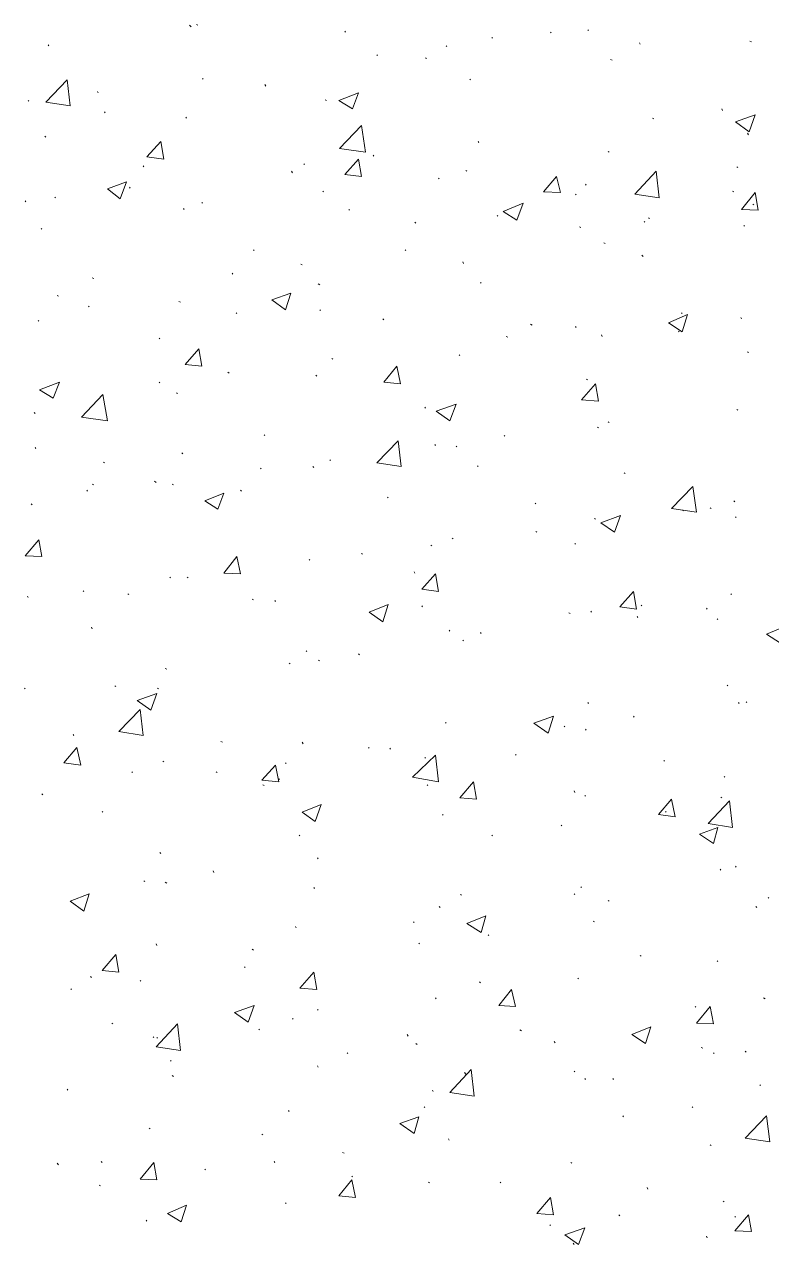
# Model space of a CAD drawing. Header units: millimetres. Extents: x 2928 to 3112, y 1220 to 1280.
# Drawn here: x 2975.273 to 2976.909, y 1243.367 to 1246.039 of the extents above; entities that cross this region are included whole.
import ezdxf

# ---------------------------------------------------------------- set-up
doc = ezdxf.new("R2010")
doc.units = ezdxf.units.MM

msp = doc.modelspace()

# ---------------------------------------------------------------- linework, layer by layer
at = {"color": 92, "linetype": 'Continuous', "lineweight": 13, "true_color": 0x00b800}
for points in [[(2975.63847, 1246.03369), (2975.63514, 1246.03702), (2975.63514, 1246.03702)], [(2975.65347, 1246.03702), (2975.65014, 1246.03869), (2975.65014, 1246.03869)], [(2975.97681, 1246.02202), (2975.97515, 1246.02369), (2975.97515, 1246.02369)], [(2976.29848, 1246.00869), (2976.29682, 1246.01036), (2976.29682, 1246.01036)], [(2976.42682, 1246.02036), (2976.42515, 1246.02202), (2976.42515, 1246.02202)], [(2976.50849, 1246.02536), (2976.50682, 1246.02702), (2976.50682, 1246.02702)], [(2975.3268, 1245.99202), (2975.32514, 1245.99369), (2975.32514, 1245.99369)], [(2976.19848, 1245.99036), (2976.19682, 1245.99202), (2976.19682, 1245.99202)], [(2976.62182, 1245.99536), (2976.62015, 1245.99869), (2976.62015, 1245.99869)], [(2976.86516, 1246.00036), (2976.86183, 1246.00202), (2976.86183, 1246.00202)], [(2976.04681, 1245.97036), (2976.04515, 1245.97202), (2976.04515, 1245.97202)], [(2976.15348, 1245.96369), (2976.15181, 1245.96536), (2976.15181, 1245.96536)], [(2976.56015, 1245.96035), (2976.55682, 1245.96202), (2976.55682, 1245.96202)], [(2975.32014, 1245.86869), (2975.3668, 1245.91702), (2975.3668, 1245.91702)], [(2975.37347, 1245.86035), (2975.3668, 1245.91702), (2975.3668, 1245.91702)], [(2975.66514, 1245.91869), (2975.66347, 1245.92035), (2975.66347, 1245.92035)], [(2975.80181, 1245.90369), (2975.80014, 1245.90702), (2975.80014, 1245.90702)], [(2976.25015, 1245.91702), (2976.24848, 1245.91869), (2976.24848, 1245.91869)], [(2975.28347, 1245.87035), (2975.2818, 1245.87202), (2975.2818, 1245.87202)], [(2975.43514, 1245.88869), (2975.43347, 1245.89202), (2975.43347, 1245.89202)], [(2975.93515, 1245.87202), (2975.93181, 1245.87369), (2975.93181, 1245.87369)], [(2975.96181, 1245.87202), (2976.00515, 1245.88869), (2976.00515, 1245.88869)], [(2975.96181, 1245.87202), (2975.99181, 1245.85369), (2975.99181, 1245.85369)], [(2975.99181, 1245.85369), (2976.00515, 1245.88869), (2976.00515, 1245.88869)], [(2975.32014, 1245.86869), (2975.37347, 1245.86035), (2975.37347, 1245.86035)], [(2975.45014, 1245.84535), (2975.44847, 1245.84702), (2975.44847, 1245.84702)], [(2976.80182, 1245.85035), (2976.80016, 1245.85369), (2976.80016, 1245.85369)], [(2975.62847, 1245.83369), (2975.62681, 1245.83535), (2975.62681, 1245.83535)], [(2975.96348, 1245.76702), (2976.01181, 1245.81702), (2976.01181, 1245.81702)], [(2976.02015, 1245.75869), (2976.01181, 1245.81702), (2976.01181, 1245.81702)], [(2976.65182, 1245.83202), (2976.64849, 1245.83369), (2976.64849, 1245.83369)], [(2976.83016, 1245.82535), (2976.87349, 1245.84035), (2976.87349, 1245.84035)], [(2976.83016, 1245.82535), (2976.86016, 1245.80369), (2976.86016, 1245.80369)], [(2976.86016, 1245.80369), (2976.87349, 1245.84035), (2976.87349, 1245.84035)], [(2975.32014, 1245.79202), (2975.31847, 1245.79369), (2975.31847, 1245.79369)], [(2976.85849, 1245.79702), (2976.85682, 1245.80035), (2976.85682, 1245.80035)], [(2975.54181, 1245.74869), (2975.57181, 1245.78202), (2975.57181, 1245.78202)], [(2975.57847, 1245.74369), (2975.57181, 1245.78202), (2975.57181, 1245.78202)], [(2975.96348, 1245.76702), (2976.02015, 1245.75869), (2976.02015, 1245.75869)], [(2976.26848, 1245.78035), (2976.26682, 1245.78202), (2976.26682, 1245.78202)], [(2975.54181, 1245.74869), (2975.57847, 1245.74369), (2975.57847, 1245.74369)], [(2975.97515, 1245.71035), (2976.00515, 1245.74369), (2976.00515, 1245.74369)], [(2976.01181, 1245.70535), (2976.00515, 1245.74369), (2976.00515, 1245.74369)], [(2976.03848, 1245.75035), (2976.03681, 1245.75202), (2976.03681, 1245.75202)], [(2976.55349, 1245.75869), (2976.55182, 1245.76035), (2976.55182, 1245.76035)], [(2975.53514, 1245.72702), (2975.53347, 1245.72868), (2975.53347, 1245.72868)], [(2975.86014, 1245.71368), (2975.85848, 1245.71702), (2975.85848, 1245.71702)], [(2975.88681, 1245.73202), (2975.88514, 1245.73369), (2975.88514, 1245.73369)], [(2975.97515, 1245.71035), (2976.01181, 1245.70535), (2976.01181, 1245.70535)], [(2976.24182, 1245.71702), (2976.24015, 1245.71868), (2976.24015, 1245.71868)], [(2976.61015, 1245.66702), (2976.65682, 1245.71702), (2976.65682, 1245.71702)], [(2976.66349, 1245.65868), (2976.65682, 1245.71702), (2976.65682, 1245.71702)], [(2976.83516, 1245.72535), (2976.83349, 1245.72702), (2976.83349, 1245.72702)], [(2975.45514, 1245.67868), (2975.49681, 1245.69368), (2975.49681, 1245.69368)], [(2975.48347, 1245.65702), (2975.49681, 1245.69368), (2975.49681, 1245.69368)], [(2976.18182, 1245.70035), (2976.18015, 1245.70202), (2976.18015, 1245.70202)], [(2976.41015, 1245.67202), (2976.43849, 1245.70535), (2976.43849, 1245.70535)], [(2976.44682, 1245.67035), (2976.43849, 1245.70535), (2976.43849, 1245.70535)], [(2976.50349, 1245.68702), (2976.50182, 1245.68868), (2976.50182, 1245.68868)], [(2975.3418, 1245.65868), (2975.34014, 1245.66035), (2975.34014, 1245.66035)], [(2975.45514, 1245.67868), (2975.48347, 1245.65702), (2975.48347, 1245.65702)], [(2975.50514, 1245.68035), (2975.50347, 1245.68202), (2975.50347, 1245.68202)], [(2975.92848, 1245.67202), (2975.92681, 1245.67368), (2975.92681, 1245.67368)], [(2976.41015, 1245.67202), (2976.44682, 1245.67035), (2976.44682, 1245.67035)], [(2976.48182, 1245.66535), (2976.48015, 1245.66702), (2976.48015, 1245.66702)], [(2976.61015, 1245.66702), (2976.66349, 1245.65868), (2976.66349, 1245.65868)], [(2976.82682, 1245.67202), (2976.82349, 1245.67368), (2976.82349, 1245.67368)], [(2976.84349, 1245.63368), (2976.87349, 1245.67035), (2976.87349, 1245.67035)], [(2976.88016, 1245.63202), (2976.87349, 1245.67035), (2976.87349, 1245.67035)], [(2975.2768, 1245.65035), (2975.27514, 1245.65202), (2975.27514, 1245.65202)], [(2975.62347, 1245.63368), (2975.62181, 1245.63535), (2975.62181, 1245.63535)], [(2975.66347, 1245.64702), (2975.66181, 1245.64868), (2975.66181, 1245.64868)], [(2975.98515, 1245.63202), (2975.98348, 1245.63368), (2975.98348, 1245.63368)], [(2976.32182, 1245.62868), (2976.36515, 1245.64702), (2976.36515, 1245.64702)], [(2976.35182, 1245.61035), (2976.36515, 1245.64702), (2976.36515, 1245.64702)], [(2976.84349, 1245.63368), (2976.88016, 1245.63202), (2976.88016, 1245.63202)], [(2976.87016, 1245.64368), (2976.86849, 1245.64535), (2976.86849, 1245.64535)], [(2976.13015, 1245.60368), (2976.12848, 1245.60535), (2976.12848, 1245.60535)], [(2976.31015, 1245.61868), (2976.30848, 1245.62035), (2976.30848, 1245.62035)], [(2976.32182, 1245.62868), (2976.35182, 1245.61035), (2976.35182, 1245.61035)], [(2976.63182, 1245.60535), (2976.63016, 1245.60702), (2976.63016, 1245.60702)], [(2976.64182, 1245.61368), (2976.64016, 1245.61535), (2976.64016, 1245.61535)], [(2975.3118, 1245.59035), (2975.31014, 1245.59202), (2975.31014, 1245.59202)], [(2976.49182, 1245.59368), (2976.48849, 1245.59535), (2976.48849, 1245.59535)], [(2976.85016, 1245.59702), (2976.84849, 1245.59868), (2976.84849, 1245.59868)], [(2976.54515, 1245.55868), (2976.54182, 1245.56035), (2976.54182, 1245.56035)], [(2975.77681, 1245.54368), (2975.77514, 1245.54535), (2975.77514, 1245.54535)], [(2976.10848, 1245.54368), (2976.10681, 1245.54535), (2976.10681, 1245.54535)], [(2976.62849, 1245.53035), (2976.62515, 1245.53368), (2976.62515, 1245.53368)], [(2975.88181, 1245.51202), (2975.87848, 1245.51368), (2975.87848, 1245.51368)], [(2976.23515, 1245.51535), (2976.23348, 1245.51868), (2976.23348, 1245.51868)], [(2975.42514, 1245.48201), (2975.4218, 1245.48368), (2975.4218, 1245.48368)], [(2975.73014, 1245.49201), (2975.72848, 1245.49368), (2975.72848, 1245.49368)], [(2975.92014, 1245.46868), (2975.91681, 1245.47035), (2975.91681, 1245.47035)], [(2976.27348, 1245.47201), (2976.27182, 1245.47368), (2976.27182, 1245.47368)], [(2975.34847, 1245.44368), (2975.34514, 1245.44535), (2975.34514, 1245.44535)], [(2975.81514, 1245.43535), (2975.85681, 1245.45035), (2975.85681, 1245.45035)], [(2975.84514, 1245.41368), (2975.85681, 1245.45035), (2975.85681, 1245.45035)], [(2975.41514, 1245.42035), (2975.41347, 1245.42201), (2975.41347, 1245.42201)], [(2975.61514, 1245.43035), (2975.61181, 1245.43201), (2975.61181, 1245.43201)], [(2975.81514, 1245.43535), (2975.84514, 1245.41368), (2975.84514, 1245.41368)], [(2975.30514, 1245.38868), (2975.30347, 1245.39035), (2975.30347, 1245.39035)], [(2975.73848, 1245.40535), (2975.73681, 1245.40701), (2975.73681, 1245.40701)], [(2975.92181, 1245.41201), (2975.92014, 1245.41368), (2975.92014, 1245.41368)], [(2976.06015, 1245.39201), (2976.05848, 1245.39368), (2976.05848, 1245.39368)], [(2976.68349, 1245.38535), (2976.72516, 1245.40368), (2976.72516, 1245.40368)], [(2976.71349, 1245.40535), (2976.71182, 1245.40701), (2976.71182, 1245.40701)], [(2976.71349, 1245.36535), (2976.72516, 1245.40368), (2976.72516, 1245.40368)], [(2976.84349, 1245.39368), (2976.84182, 1245.39701), (2976.84182, 1245.39701)], [(2976.38515, 1245.38035), (2976.38182, 1245.38201), (2976.38182, 1245.38201)], [(2976.48182, 1245.37535), (2976.48015, 1245.37701), (2976.48015, 1245.37701)], [(2976.68349, 1245.38535), (2976.71349, 1245.36535), (2976.71349, 1245.36535)], [(2976.70682, 1245.36535), (2976.70516, 1245.36701), (2976.70516, 1245.36701)], [(2975.57014, 1245.35035), (2975.56847, 1245.35201), (2975.56847, 1245.35201)], [(2976.33182, 1245.35368), (2976.32848, 1245.35535), (2976.32848, 1245.35535)], [(2976.53849, 1245.35535), (2976.53682, 1245.35868), (2976.53682, 1245.35868)], [(2975.62514, 1245.29368), (2975.65514, 1245.32868), (2975.65514, 1245.32868)], [(2975.66181, 1245.29035), (2975.65514, 1245.32868), (2975.65514, 1245.32868)], [(2976.22682, 1245.31368), (2976.22515, 1245.31535), (2976.22515, 1245.31535)], [(2976.85849, 1245.32035), (2976.85682, 1245.32201), (2976.85682, 1245.32201)], [(2975.62514, 1245.29368), (2975.66181, 1245.29035), (2975.66181, 1245.29035)], [(2975.94848, 1245.30535), (2975.94681, 1245.30701), (2975.94681, 1245.30701)], [(2976.06015, 1245.25534), (2976.08848, 1245.29035), (2976.08848, 1245.29035)], [(2976.09681, 1245.25201), (2976.08848, 1245.29035), (2976.08848, 1245.29035)], [(2975.3068, 1245.23868), (2975.35014, 1245.25534), (2975.35014, 1245.25534)], [(2975.3368, 1245.22034), (2975.35014, 1245.25534), (2975.35014, 1245.25534)], [(2975.57014, 1245.25368), (2975.56847, 1245.25534), (2975.56847, 1245.25534)], [(2975.72181, 1245.27535), (2975.71848, 1245.27701), (2975.71848, 1245.27701)], [(2975.91348, 1245.26868), (2975.91181, 1245.27035), (2975.91181, 1245.27035)], [(2976.06015, 1245.25534), (2976.09681, 1245.25201), (2976.09681, 1245.25201)], [(2976.50682, 1245.26034), (2976.50349, 1245.26201), (2976.50349, 1245.26201)], [(2975.3068, 1245.23868), (2975.3368, 1245.22034), (2975.3368, 1245.22034)], [(2975.39847, 1245.17868), (2975.44514, 1245.22868), (2975.44514, 1245.22868)], [(2975.45514, 1245.17034), (2975.44514, 1245.22868), (2975.44514, 1245.22868)], [(2975.60847, 1245.23034), (2975.60681, 1245.23201), (2975.60681, 1245.23201)], [(2976.49349, 1245.21701), (2976.52349, 1245.25201), (2976.52349, 1245.25201)], [(2976.53015, 1245.21368), (2976.52349, 1245.25201), (2976.52349, 1245.25201)], [(2976.17515, 1245.19201), (2976.21848, 1245.20701), (2976.21848, 1245.20701)], [(2976.20515, 1245.17034), (2976.21848, 1245.20701), (2976.21848, 1245.20701)], [(2976.49349, 1245.21701), (2976.53015, 1245.21368), (2976.53015, 1245.21368)], [(2975.2968, 1245.18701), (2975.29514, 1245.18868), (2975.29514, 1245.18868)], [(2975.39847, 1245.17868), (2975.45514, 1245.17034), (2975.45514, 1245.17034)], [(2976.15181, 1245.19868), (2976.15015, 1245.20034), (2976.15015, 1245.20034)], [(2976.17515, 1245.19201), (2976.20515, 1245.17034), (2976.20515, 1245.17034)], [(2976.83516, 1245.19368), (2976.83349, 1245.19534), (2976.83349, 1245.19534)], [(2976.53015, 1245.15534), (2976.52849, 1245.15701), (2976.52849, 1245.15701)], [(2976.55349, 1245.16701), (2976.55182, 1245.16868), (2976.55182, 1245.16868)], [(2975.80014, 1245.13868), (2975.79848, 1245.14034), (2975.79848, 1245.14034)], [(2976.04515, 1245.07868), (2976.09181, 1245.12701), (2976.09181, 1245.12701)], [(2976.09848, 1245.07034), (2976.09181, 1245.12701), (2976.09181, 1245.12701)], [(2976.32515, 1245.13701), (2976.32348, 1245.13868), (2976.32348, 1245.13868)], [(2975.29847, 1245.11034), (2975.2968, 1245.11201), (2975.2968, 1245.11201)], [(2975.62014, 1245.09868), (2975.61847, 1245.10034), (2975.61847, 1245.10034)], [(2976.17348, 1245.11701), (2976.17182, 1245.11868), (2976.17182, 1245.11868)], [(2976.22015, 1245.11368), (2976.21848, 1245.11534), (2976.21848, 1245.11534)], [(2975.44847, 1245.07868), (2975.4468, 1245.08034), (2975.4468, 1245.08034)], [(2975.90681, 1245.06868), (2975.90514, 1245.07034), (2975.90514, 1245.07034)], [(2975.94348, 1245.08368), (2975.94181, 1245.08534), (2975.94181, 1245.08534)], [(2976.04515, 1245.07868), (2976.09848, 1245.07034), (2976.09848, 1245.07034)], [(2976.26682, 1245.07034), (2976.26515, 1245.07201), (2976.26515, 1245.07201)], [(2975.79181, 1245.06534), (2975.79014, 1245.06701), (2975.79014, 1245.06701)], [(2976.58849, 1245.05534), (2976.58682, 1245.05701), (2976.58682, 1245.05701)], [(2975.4118, 1245.01701), (2975.41014, 1245.01867), (2975.41014, 1245.01867)], [(2975.42514, 1245.03034), (2975.4218, 1245.03201), (2975.4218, 1245.03201)], [(2975.56181, 1245.03534), (2975.55847, 1245.03868), (2975.55847, 1245.03868)], [(2975.60014, 1245.03034), (2975.59681, 1245.03201), (2975.59681, 1245.03201)], [(2975.74848, 1245.01701), (2975.74681, 1245.01867), (2975.74681, 1245.01867)], [(2976.69016, 1244.97867), (2976.73682, 1245.02701), (2976.73682, 1245.02701)], [(2976.74516, 1244.97034), (2976.73682, 1245.02701), (2976.73682, 1245.02701)], [(2975.29014, 1244.98701), (2975.28847, 1244.98867), (2975.28847, 1244.98867)], [(2975.66847, 1244.99534), (2975.71014, 1245.01201), (2975.71014, 1245.01201)], [(2975.66847, 1244.99534), (2975.69681, 1244.97701), (2975.69681, 1244.97701)], [(2975.69681, 1244.97701), (2975.71014, 1245.01201), (2975.71014, 1245.01201)], [(2976.07015, 1245.00201), (2976.06848, 1245.00367), (2976.06848, 1245.00367)], [(2976.39348, 1244.98867), (2976.39182, 1244.99034), (2976.39182, 1244.99034)], [(2976.82849, 1244.99367), (2976.82682, 1244.99534), (2976.82682, 1244.99534)], [(2976.53515, 1244.94701), (2976.57849, 1244.96367), (2976.57849, 1244.96367)], [(2976.56515, 1244.92701), (2976.57849, 1244.96367), (2976.57849, 1244.96367)], [(2976.69016, 1244.97867), (2976.74516, 1244.97034), (2976.74516, 1244.97034)], [(2976.71682, 1244.97367), (2976.71516, 1244.97534), (2976.71516, 1244.97534)], [(2976.77682, 1244.97867), (2976.77516, 1244.98034), (2976.77516, 1244.98034)], [(2976.52349, 1244.95534), (2976.52182, 1244.95701), (2976.52182, 1244.95701)], [(2976.53515, 1244.94701), (2976.56515, 1244.92701), (2976.56515, 1244.92701)], [(2976.83182, 1244.95867), (2976.83016, 1244.96034), (2976.83016, 1244.96034)], [(2975.27514, 1244.87534), (2975.30514, 1244.91034), (2975.30514, 1244.91034)], [(2975.3118, 1244.87367), (2975.30514, 1244.91034), (2975.30514, 1244.91034)], [(2976.21182, 1244.91201), (2976.21015, 1244.91367), (2976.21015, 1244.91367)], [(2976.39515, 1244.92701), (2976.39348, 1244.92867), (2976.39348, 1244.92867)], [(2976.16515, 1244.89701), (2976.16348, 1244.89867), (2976.16348, 1244.89867)], [(2976.48015, 1244.90034), (2976.47849, 1244.90201), (2976.47849, 1244.90201)], [(2975.27514, 1244.87534), (2975.3118, 1244.87367), (2975.3118, 1244.87367)], [(2975.71014, 1244.83701), (2975.73848, 1244.87367), (2975.73848, 1244.87367)], [(2975.74681, 1244.83534), (2975.73848, 1244.87367), (2975.73848, 1244.87367)], [(2975.89848, 1244.86534), (2975.89681, 1244.86701), (2975.89681, 1244.86701)], [(2976.01348, 1244.87867), (2976.01181, 1244.88034), (2976.01181, 1244.88034)], [(2975.59347, 1244.82701), (2975.59181, 1244.82867), (2975.59181, 1244.82867)], [(2975.63181, 1244.82701), (2975.63014, 1244.82867), (2975.63014, 1244.82867)], [(2975.71014, 1244.83701), (2975.74681, 1244.83534), (2975.74681, 1244.83534)], [(2976.12848, 1244.83701), (2976.12681, 1244.84034), (2976.12681, 1244.84034)], [(2976.14348, 1244.80201), (2976.17348, 1244.83534), (2976.17348, 1244.83534)], [(2976.18015, 1244.79701), (2976.17348, 1244.83534), (2976.17348, 1244.83534)], [(2976.14348, 1244.80201), (2976.18015, 1244.79701), (2976.18015, 1244.79701)], [(2975.2818, 1244.78367), (2975.28014, 1244.787), (2975.28014, 1244.787)], [(2975.40347, 1244.79701), (2975.4018, 1244.79867), (2975.4018, 1244.79867)], [(2975.50181, 1244.79034), (2975.50014, 1244.792), (2975.50014, 1244.792)], [(2975.77514, 1244.77867), (2975.77181, 1244.78034), (2975.77181, 1244.78034)], [(2975.82348, 1244.77534), (2975.82181, 1244.777), (2975.82181, 1244.777)], [(2976.57682, 1244.76367), (2976.60682, 1244.79701), (2976.60682, 1244.79701)], [(2976.61349, 1244.75867), (2976.60682, 1244.79701), (2976.60682, 1244.79701)], [(2976.82182, 1244.79034), (2976.82016, 1244.792), (2976.82016, 1244.792)], [(2976.02848, 1244.752), (2976.07015, 1244.76867), (2976.07015, 1244.76867)], [(2976.02848, 1244.752), (2976.05848, 1244.73034), (2976.05848, 1244.73034)], [(2976.05848, 1244.73034), (2976.07015, 1244.76867), (2976.07015, 1244.76867)], [(2976.14515, 1244.76367), (2976.14348, 1244.76534), (2976.14348, 1244.76534)], [(2976.46849, 1244.74867), (2976.46515, 1244.75034), (2976.46515, 1244.75034)], [(2976.51515, 1244.752), (2976.51349, 1244.75367), (2976.51349, 1244.75367)], [(2976.57682, 1244.76367), (2976.61349, 1244.75867), (2976.61349, 1244.75867)], [(2976.62515, 1244.76534), (2976.62349, 1244.767), (2976.62349, 1244.767)], [(2976.76849, 1244.75867), (2976.76682, 1244.76034), (2976.76682, 1244.76034)], [(2976.61682, 1244.74034), (2976.61515, 1244.742), (2976.61515, 1244.742)], [(2976.79182, 1244.73534), (2976.79016, 1244.737), (2976.79016, 1244.737)], [(2975.4218, 1244.71534), (2975.42014, 1244.71867), (2975.42014, 1244.71867)], [(2976.20515, 1244.71034), (2976.20348, 1244.712), (2976.20348, 1244.712)], [(2976.27348, 1244.70534), (2976.27182, 1244.707), (2976.27182, 1244.707)], [(2976.89849, 1244.70367), (2976.93849, 1244.72034), (2976.93849, 1244.72034)], [(2976.89849, 1244.70367), (2976.92849, 1244.68367), (2976.92849, 1244.68367)], [(2976.23515, 1244.68867), (2976.23348, 1244.69034), (2976.23348, 1244.69034)], [(2975.89181, 1244.66534), (2975.89014, 1244.667), (2975.89014, 1244.667)], [(2975.92014, 1244.64534), (2975.91681, 1244.647), (2975.91681, 1244.647)], [(2976.00681, 1244.65867), (2976.00515, 1244.66034), (2976.00515, 1244.66034)], [(2975.58514, 1244.627), (2975.58181, 1244.62867), (2975.58181, 1244.62867)], [(2975.85514, 1244.63867), (2975.85348, 1244.64034), (2975.85348, 1244.64034)], [(2975.47347, 1244.58867), (2975.47181, 1244.59034), (2975.47181, 1244.59034)], [(2976.81349, 1244.59034), (2976.81182, 1244.592), (2976.81182, 1244.592)], [(2975.27514, 1244.58367), (2975.27347, 1244.58534), (2975.27347, 1244.58534)], [(2975.52014, 1244.55867), (2975.56347, 1244.57367), (2975.56347, 1244.57367)], [(2975.55014, 1244.537), (2975.56347, 1244.57367), (2975.56347, 1244.57367)], [(2975.56681, 1244.58367), (2975.56514, 1244.58534), (2975.56514, 1244.58534)], [(2975.48014, 1244.49033), (2975.52681, 1244.53867), (2975.52681, 1244.53867)], [(2975.52014, 1244.55867), (2975.55014, 1244.537), (2975.55014, 1244.537)], [(2975.53347, 1244.482), (2975.52681, 1244.53867), (2975.52681, 1244.53867)], [(2976.50849, 1244.552), (2976.50682, 1244.55367), (2976.50682, 1244.55367)], [(2976.83849, 1244.552), (2976.83682, 1244.55367), (2976.83682, 1244.55367)], [(2976.85516, 1244.55367), (2976.85349, 1244.55533), (2976.85349, 1244.55533)], [(2976.19682, 1244.50867), (2976.19515, 1244.51033), (2976.19515, 1244.51033)], [(2976.38848, 1244.50867), (2976.43182, 1244.52367), (2976.43182, 1244.52367)], [(2976.38848, 1244.50867), (2976.42015, 1244.487), (2976.42015, 1244.487)], [(2976.42015, 1244.487), (2976.43182, 1244.52367), (2976.43182, 1244.52367)], [(2976.60849, 1244.522), (2976.60682, 1244.52367), (2976.60682, 1244.52367)], [(2975.3818, 1244.482), (2975.38014, 1244.48367), (2975.38014, 1244.48367)], [(2975.48014, 1244.49033), (2975.53347, 1244.482), (2975.53347, 1244.482)], [(2976.45682, 1244.50033), (2976.45515, 1244.502), (2976.45515, 1244.502)], [(2976.50349, 1244.49367), (2976.50182, 1244.49533), (2976.50182, 1244.49533)], [(2975.36014, 1244.422), (2975.38847, 1244.45533), (2975.38847, 1244.45533)], [(2975.3968, 1244.417), (2975.38847, 1244.45533), (2975.38847, 1244.45533)], [(2975.70681, 1244.467), (2975.70348, 1244.46867), (2975.70348, 1244.46867)], [(2975.88348, 1244.46367), (2975.88181, 1244.467), (2975.88181, 1244.467)], [(2976.02848, 1244.45367), (2976.02681, 1244.45533), (2976.02681, 1244.45533)], [(2976.07515, 1244.452), (2976.07348, 1244.45367), (2976.07348, 1244.45367)], [(2976.12348, 1244.39033), (2976.17348, 1244.43867), (2976.17348, 1244.43867)], [(2976.15181, 1244.432), (2976.15015, 1244.43367), (2976.15015, 1244.43367)], [(2976.18015, 1244.38033), (2976.17348, 1244.43867), (2976.17348, 1244.43867)], [(2976.35015, 1244.43867), (2976.34848, 1244.44033), (2976.34848, 1244.44033)], [(2976.67516, 1244.42533), (2976.67349, 1244.427), (2976.67349, 1244.427)], [(2975.36014, 1244.422), (2975.3968, 1244.417), (2975.3968, 1244.417)], [(2975.51014, 1244.40033), (2975.50847, 1244.402), (2975.50847, 1244.402)], [(2975.57847, 1244.42367), (2975.57681, 1244.42533), (2975.57681, 1244.42533)], [(2975.69514, 1244.40033), (2975.69347, 1244.402), (2975.69347, 1244.402)], [(2975.79348, 1244.38367), (2975.82348, 1244.417), (2975.82348, 1244.417)], [(2975.83014, 1244.38033), (2975.82348, 1244.417), (2975.82348, 1244.417)], [(2975.84681, 1244.42033), (2975.84514, 1244.422), (2975.84514, 1244.422)], [(2975.79348, 1244.38367), (2975.83014, 1244.38033), (2975.83014, 1244.38033)], [(2975.79848, 1244.372), (2975.79514, 1244.37367), (2975.79514, 1244.37367)], [(2975.83181, 1244.38533), (2975.83014, 1244.387), (2975.83014, 1244.387)], [(2976.12348, 1244.39033), (2976.18015, 1244.38033), (2976.18015, 1244.38033)], [(2976.15681, 1244.372), (2976.15515, 1244.37367), (2976.15515, 1244.37367)], [(2976.22682, 1244.34533), (2976.25682, 1244.38033), (2976.25682, 1244.38033)], [(2976.26348, 1244.342), (2976.25682, 1244.38033), (2976.25682, 1244.38033)], [(2976.80682, 1244.39033), (2976.80516, 1244.392), (2976.80516, 1244.392)], [(2975.31347, 1244.352), (2975.3118, 1244.35367), (2975.3118, 1244.35367)], [(2976.47849, 1244.357), (2976.47682, 1244.36033), (2976.47682, 1244.36033)], [(2976.50182, 1244.34867), (2976.50015, 1244.35033), (2976.50015, 1244.35033)], [(2976.80016, 1244.34533), (2976.79849, 1244.347), (2976.79849, 1244.347)], [(2975.88181, 1244.31366), (2975.92348, 1244.33033), (2975.92348, 1244.33033)], [(2975.91014, 1244.29366), (2975.92348, 1244.33033), (2975.92348, 1244.33033)], [(2976.22682, 1244.34533), (2976.26348, 1244.342), (2976.26348, 1244.342)], [(2976.66182, 1244.30866), (2976.69016, 1244.342), (2976.69016, 1244.342)], [(2976.69849, 1244.30366), (2976.69016, 1244.342), (2976.69016, 1244.342)], [(2976.77016, 1244.28866), (2976.81682, 1244.33867), (2976.81682, 1244.33867)], [(2976.82349, 1244.28033), (2976.81682, 1244.33867), (2976.81682, 1244.33867)], [(2975.44514, 1244.31366), (2975.44347, 1244.31533), (2975.44347, 1244.31533)], [(2975.88181, 1244.31366), (2975.91014, 1244.29366), (2975.91014, 1244.29366)], [(2976.19015, 1244.307), (2976.18848, 1244.30866), (2976.18848, 1244.30866)], [(2976.66182, 1244.30866), (2976.69849, 1244.30366), (2976.69849, 1244.30366)], [(2976.67849, 1244.31366), (2976.67682, 1244.31533), (2976.67682, 1244.31533)], [(2976.45015, 1244.28366), (2976.44849, 1244.28533), (2976.44849, 1244.28533)], [(2976.75182, 1244.26533), (2976.79182, 1244.28033), (2976.79182, 1244.28033)], [(2976.77016, 1244.28866), (2976.82349, 1244.28033), (2976.82349, 1244.28033)], [(2976.78182, 1244.24533), (2976.79182, 1244.28033), (2976.79182, 1244.28033)], [(2975.87681, 1244.262), (2975.87514, 1244.26366), (2975.87514, 1244.26366)], [(2976.29848, 1244.262), (2976.29682, 1244.26366), (2976.29682, 1244.26366)], [(2976.75182, 1244.26533), (2976.78182, 1244.24533), (2976.78182, 1244.24533)], [(2975.57181, 1244.22366), (2975.57014, 1244.22533), (2975.57014, 1244.22533)], [(2975.91681, 1244.212), (2975.91514, 1244.21366), (2975.91514, 1244.21366)], [(2976.79849, 1244.187), (2976.79682, 1244.18866), (2976.79682, 1244.18866)], [(2976.83182, 1244.19366), (2976.83016, 1244.19533), (2976.83016, 1244.19533)], [(2975.53681, 1244.162), (2975.53514, 1244.16366), (2975.53514, 1244.16366)], [(2975.58514, 1244.15866), (2975.58181, 1244.16033), (2975.58181, 1244.16033)], [(2975.68847, 1244.182), (2975.68681, 1244.18533), (2975.68681, 1244.18533)], [(2975.37347, 1244.11866), (2975.41514, 1244.13533), (2975.41514, 1244.13533)], [(2975.40347, 1244.097), (2975.41514, 1244.13533), (2975.41514, 1244.13533)], [(2975.90848, 1244.147), (2975.90681, 1244.14866), (2975.90681, 1244.14866)], [(2976.23015, 1244.132), (2976.22848, 1244.13366), (2976.22848, 1244.13366)], [(2976.47849, 1244.13366), (2976.47682, 1244.13533), (2976.47682, 1244.13533)], [(2976.49349, 1244.14866), (2976.49182, 1244.15033), (2976.49182, 1244.15033)], [(2975.37347, 1244.11866), (2975.40347, 1244.097), (2975.40347, 1244.097)], [(2976.18348, 1244.10533), (2976.18182, 1244.107), (2976.18182, 1244.107)], [(2976.55349, 1244.11866), (2976.55182, 1244.12033), (2976.55182, 1244.12033)], [(2976.87683, 1244.10533), (2976.87516, 1244.107), (2976.87516, 1244.107)], [(2976.90349, 1244.12533), (2976.90183, 1244.127), (2976.90183, 1244.127)], [(2976.24182, 1244.07033), (2976.28348, 1244.08699), (2976.28348, 1244.08699)], [(2976.27348, 1244.05033), (2976.28348, 1244.08699), (2976.28348, 1244.08699)], [(2975.86848, 1244.06033), (2975.86681, 1244.06366), (2975.86681, 1244.06366)], [(2976.12681, 1244.07199), (2976.12515, 1244.07366), (2976.12515, 1244.07366)], [(2976.24182, 1244.07033), (2976.27348, 1244.05033), (2976.27348, 1244.05033)], [(2976.52182, 1244.07366), (2976.51849, 1244.07533), (2976.51849, 1244.07533)], [(2976.13848, 1244.02533), (2976.13681, 1244.02699), (2976.13681, 1244.02699)], [(2976.29015, 1244.04366), (2976.28848, 1244.04533), (2976.28848, 1244.04533)], [(2975.44347, 1243.96699), (2975.47347, 1244.00199), (2975.47347, 1244.00199)], [(2975.48014, 1243.96366), (2975.47347, 1244.00199), (2975.47347, 1244.00199)], [(2975.56347, 1244.02199), (2975.56181, 1244.02533), (2975.56181, 1244.02533)], [(2975.77514, 1244.01199), (2975.77181, 1244.01366), (2975.77181, 1244.01366)], [(2976.62349, 1243.99866), (2976.62182, 1244.00033), (2976.62182, 1244.00033)], [(2975.75681, 1243.97366), (2975.75514, 1243.97533), (2975.75514, 1243.97533)], [(2976.79182, 1243.98699), (2976.79016, 1243.98866), (2976.79016, 1243.98866)], [(2975.42014, 1243.95199), (2975.41847, 1243.95366), (2975.41847, 1243.95366)], [(2975.44347, 1243.96699), (2975.48014, 1243.96366), (2975.48014, 1243.96366)], [(2975.87681, 1243.92866), (2975.90681, 1243.96366), (2975.90681, 1243.96366)], [(2975.91348, 1243.92533), (2975.90681, 1243.96366), (2975.90681, 1243.96366)], [(2976.48682, 1243.94866), (2976.48515, 1243.95033), (2976.48515, 1243.95033)], [(2975.3768, 1243.92533), (2975.37514, 1243.92699), (2975.37514, 1243.92699)], [(2975.52847, 1243.94366), (2975.52681, 1243.94533), (2975.52681, 1243.94533)], [(2975.87681, 1243.92866), (2975.91348, 1243.92533), (2975.91348, 1243.92533)], [(2976.27182, 1243.94033), (2976.27015, 1243.94199), (2976.27015, 1243.94199)], [(2976.31182, 1243.89033), (2976.34015, 1243.92533), (2976.34015, 1243.92533)], [(2976.34848, 1243.88866), (2976.34015, 1243.92533), (2976.34015, 1243.92533)], [(2976.17515, 1243.90533), (2976.17348, 1243.90699), (2976.17348, 1243.90699)], [(2976.89516, 1243.90533), (2976.89183, 1243.90699), (2976.89183, 1243.90699)], [(2975.73348, 1243.87533), (2975.77681, 1243.89033), (2975.77681, 1243.89033)], [(2975.73348, 1243.87533), (2975.76348, 1243.85366), (2975.76348, 1243.85366)], [(2975.76348, 1243.85366), (2975.77681, 1243.89033), (2975.77681, 1243.89033)], [(2975.91681, 1243.88033), (2975.91514, 1243.88199), (2975.91514, 1243.88199)], [(2976.31182, 1243.89033), (2976.34848, 1243.88866), (2976.34848, 1243.88866)], [(2976.74349, 1243.88699), (2976.74182, 1243.88866), (2976.74182, 1243.88866)], [(2976.74516, 1243.85199), (2976.77516, 1243.88866), (2976.77516, 1243.88866)], [(2976.78182, 1243.85032), (2976.77516, 1243.88866), (2976.77516, 1243.88866)], [(2975.46681, 1243.85032), (2975.46514, 1243.85199), (2975.46514, 1243.85199)], [(2975.56181, 1243.80032), (2975.60847, 1243.85032), (2975.60847, 1243.85032)], [(2975.61514, 1243.79199), (2975.60847, 1243.85032), (2975.60847, 1243.85032)], [(2975.86181, 1243.86032), (2975.86014, 1243.86199), (2975.86014, 1243.86199)], [(2976.60349, 1243.82699), (2976.64516, 1243.84366), (2976.64516, 1243.84366)], [(2976.63349, 1243.80699), (2976.64516, 1243.84366), (2976.64516, 1243.84366)], [(2976.74516, 1243.85199), (2976.78182, 1243.85032), (2976.78182, 1243.85032)], [(2975.55681, 1243.82032), (2975.55514, 1243.82199), (2975.55514, 1243.82199)], [(2975.56514, 1243.81866), (2975.56347, 1243.82032), (2975.56347, 1243.82032)], [(2975.78848, 1243.83699), (2975.78681, 1243.83866), (2975.78681, 1243.83866)], [(2976.11348, 1243.82366), (2976.11181, 1243.82699), (2976.11181, 1243.82699)], [(2976.36182, 1243.83532), (2976.35848, 1243.83699), (2976.35848, 1243.83699)], [(2976.60349, 1243.82699), (2976.63349, 1243.80699), (2976.63349, 1243.80699)], [(2975.56181, 1243.80032), (2975.61514, 1243.79199), (2975.61514, 1243.79199)], [(2975.98181, 1243.78532), (2975.98015, 1243.78699), (2975.98015, 1243.78699)], [(2976.13348, 1243.80532), (2976.13015, 1243.80699), (2976.13015, 1243.80699)], [(2976.43515, 1243.80866), (2976.43349, 1243.81199), (2976.43349, 1243.81199)], [(2976.75849, 1243.79699), (2976.75516, 1243.79866), (2976.75516, 1243.79866)], [(2976.78349, 1243.78532), (2976.78182, 1243.78699), (2976.78182, 1243.78699)], [(2976.85349, 1243.78866), (2976.85182, 1243.79032), (2976.85182, 1243.79032)], [(2975.59514, 1243.76866), (2975.59347, 1243.77032), (2975.59347, 1243.77032)], [(2975.60014, 1243.73532), (2975.59681, 1243.73699), (2975.59681, 1243.73699)], [(2975.91681, 1243.75532), (2975.91514, 1243.75866), (2975.91514, 1243.75866)], [(2976.20515, 1243.70032), (2976.25182, 1243.75032), (2976.25182, 1243.75032)], [(2976.24015, 1243.74032), (2976.23682, 1243.74366), (2976.23682, 1243.74366)], [(2976.25848, 1243.69199), (2976.25182, 1243.75032), (2976.25182, 1243.75032)], [(2976.47849, 1243.74532), (2976.47682, 1243.74699), (2976.47682, 1243.74699)], [(2975.36847, 1243.70532), (2975.3668, 1243.70699), (2975.3668, 1243.70699)], [(2976.16848, 1243.70199), (2976.16682, 1243.70532), (2976.16682, 1243.70532)], [(2976.50182, 1243.72866), (2976.50015, 1243.73032), (2976.50015, 1243.73032)], [(2976.56349, 1243.72866), (2976.56182, 1243.73032), (2976.56182, 1243.73032)], [(2976.88516, 1243.71532), (2976.88349, 1243.71699), (2976.88349, 1243.71699)], [(2976.20515, 1243.70032), (2976.25848, 1243.69199), (2976.25848, 1243.69199)], [(2975.85348, 1243.65866), (2975.85181, 1243.66032), (2975.85181, 1243.66032)], [(2976.15015, 1243.66699), (2976.14848, 1243.66866), (2976.14848, 1243.66866)], [(2976.73682, 1243.66699), (2976.73516, 1243.66866), (2976.73516, 1243.66866)], [(2976.09515, 1243.63199), (2976.13681, 1243.64699), (2976.13681, 1243.64699)], [(2976.09515, 1243.63199), (2976.12681, 1243.61032), (2976.12681, 1243.61032)], [(2976.12681, 1243.61032), (2976.13681, 1243.64699), (2976.13681, 1243.64699)], [(2976.58515, 1243.64699), (2976.58349, 1243.64866), (2976.58349, 1243.64866)], [(2976.85182, 1243.60032), (2976.89849, 1243.64866), (2976.89849, 1243.64866)], [(2976.90516, 1243.59199), (2976.89849, 1243.64866), (2976.89849, 1243.64866)], [(2975.54847, 1243.62032), (2975.54681, 1243.62199), (2975.54681, 1243.62199)], [(2975.79514, 1243.60699), (2975.79348, 1243.60865), (2975.79348, 1243.60865)], [(2976.20348, 1243.59532), (2976.20182, 1243.59865), (2976.20182, 1243.59865)], [(2976.85182, 1243.60032), (2976.90516, 1243.59199), (2976.90516, 1243.59199)], [(2976.77682, 1243.58365), (2976.77516, 1243.58532), (2976.77516, 1243.58532)], [(2975.34847, 1243.54199), (2975.34514, 1243.54532), (2975.34514, 1243.54532)], [(2975.44347, 1243.54699), (2975.4418, 1243.54865), (2975.4418, 1243.54865)], [(2975.52681, 1243.51032), (2975.55681, 1243.54699), (2975.55681, 1243.54699)], [(2975.56347, 1243.50865), (2975.55681, 1243.54699), (2975.55681, 1243.54699)], [(2975.82181, 1243.54699), (2975.82014, 1243.54865), (2975.82014, 1243.54865)], [(2975.97348, 1243.56699), (2975.97015, 1243.56865), (2975.97015, 1243.56865)], [(2976.47182, 1243.54532), (2976.47015, 1243.54699), (2976.47015, 1243.54699)], [(2975.67014, 1243.53032), (2975.66847, 1243.53199), (2975.66847, 1243.53199)], [(2975.44014, 1243.49532), (2975.4368, 1243.49699), (2975.4368, 1243.49699)], [(2975.52681, 1243.51032), (2975.56347, 1243.50865), (2975.56347, 1243.50865)], [(2975.96181, 1243.47365), (2975.99015, 1243.50865), (2975.99015, 1243.50865)], [(2975.99181, 1243.51532), (2975.99015, 1243.51699), (2975.99015, 1243.51699)], [(2975.99848, 1243.47032), (2975.99015, 1243.50865), (2975.99015, 1243.50865)], [(2976.16015, 1243.50199), (2976.15848, 1243.50365), (2976.15848, 1243.50365)], [(2976.31682, 1243.50199), (2976.31515, 1243.50365), (2976.31515, 1243.50365)], [(2976.63849, 1243.48865), (2976.63682, 1243.49199), (2976.63682, 1243.49199)], [(2975.96181, 1243.47365), (2975.99848, 1243.47032), (2975.99848, 1243.47032)], [(2976.39515, 1243.43532), (2976.42515, 1243.47032), (2976.42515, 1243.47032)], [(2976.43182, 1243.43199), (2976.42515, 1243.47032), (2976.42515, 1243.47032)], [(2975.58681, 1243.43532), (2975.62847, 1243.45365), (2975.62847, 1243.45365)], [(2975.61681, 1243.41699), (2975.62847, 1243.45365), (2975.62847, 1243.45365)], [(2975.84681, 1243.45699), (2975.84514, 1243.45865), (2975.84514, 1243.45865)], [(2976.80516, 1243.46032), (2976.80349, 1243.46199), (2976.80349, 1243.46199)], [(2975.54181, 1243.41865), (2975.54014, 1243.42032), (2975.54014, 1243.42032)], [(2975.58681, 1243.43532), (2975.61681, 1243.41699), (2975.61681, 1243.41699)], [(2976.39515, 1243.43532), (2976.43182, 1243.43199), (2976.43182, 1243.43199)], [(2976.57682, 1243.43032), (2976.57515, 1243.43199), (2976.57515, 1243.43199)], [(2976.82849, 1243.39699), (2976.85849, 1243.43199), (2976.85849, 1243.43199)], [(2976.83016, 1243.42699), (2976.82849, 1243.42865), (2976.82849, 1243.42865)], [(2976.86516, 1243.39532), (2976.85849, 1243.43199), (2976.85849, 1243.43199)], [(2976.42515, 1243.40865), (2976.42349, 1243.41032), (2976.42349, 1243.41032)], [(2976.45682, 1243.38865), (2976.50015, 1243.40365), (2976.50015, 1243.40365)], [(2976.45682, 1243.38865), (2976.48682, 1243.36698), (2976.48682, 1243.36698)], [(2976.48682, 1243.36698), (2976.50015, 1243.40365), (2976.50015, 1243.40365)], [(2976.76849, 1243.38198), (2976.76682, 1243.38532), (2976.76682, 1243.38532)], [(2976.82849, 1243.39699), (2976.86516, 1243.39532), (2976.86516, 1243.39532)], [(2976.47682, 1243.36698), (2976.47515, 1243.37032), (2976.47515, 1243.37032)]]:
    msp.add_lwpolyline(points, dxfattribs=at)

doc.saveas('drawing.dxf')
